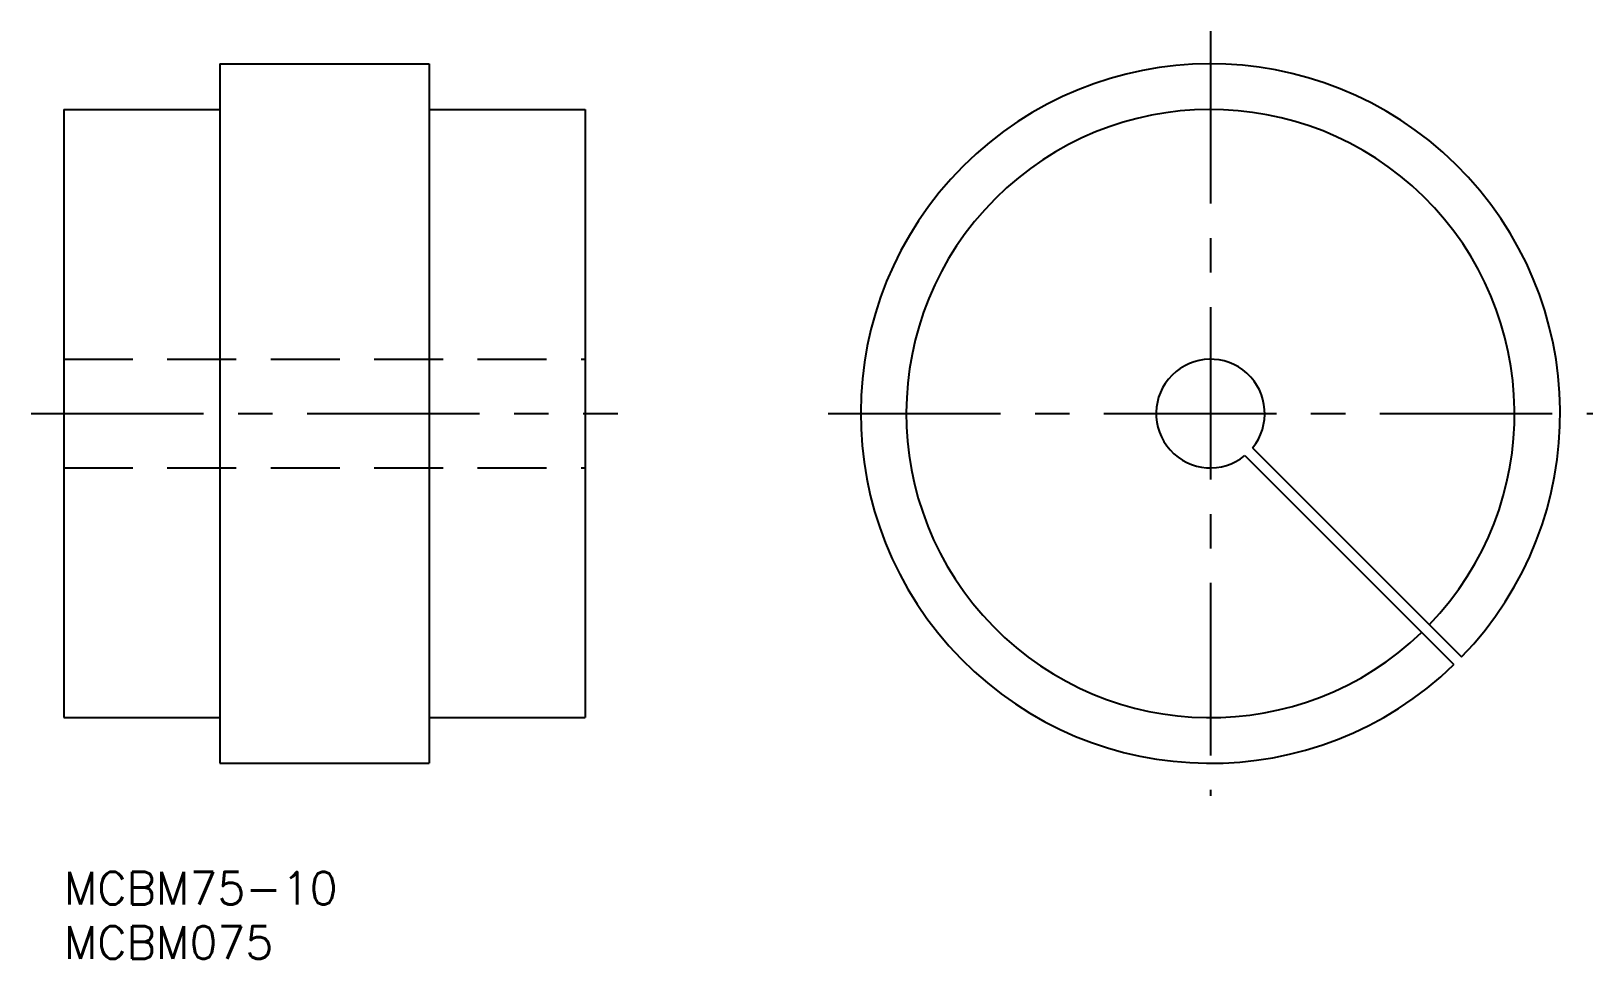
# Model space of a CAD drawing. Extents: x -3 to 141, y -8 to 77.
import ezdxf

# ---------------------------------------------------------------- set-up
doc = ezdxf.new("R2010")
doc.units = 0
doc.header["$LTSCALE"] = 0.5
doc.linetypes.add('CENTER', pattern=[50.8, 31.75, -6.35, 6.35, -6.35])
doc.linetypes.add('DASHED', pattern=[19.05, 12.7, -6.35])
for name, color, linetype in [('MSM_CENTER', 1, 'CENTER'), ('MSM_CONTINUOUS', 7, 'CONTINUOUS'), ('MSM_DASHED', 4, 'DASHED'), ('MSM_PART_NUMBER', 7, 'CONTINUOUS')]:
    doc.layers.add(name, color=color, linetype=linetype)
doc.styles.get("Standard").update_dxf_attribs({"font": 'txt.shx', "height": 3, "bigfont": 'bigfont.shx'})

# ---------------------------------------------------------------- blocks, each defined once
blk = doc.blocks.new('*U3')
at = {"layer": 'MSM_PART_NUMBER'}
blk.add_text('MCBM75-10', height=3, dxfattribs=at).set_placement((0, -3))
blk = doc.blocks.new('*U4')
at = {"layer": 'MSM_PART_NUMBER'}
blk.add_text('MCBM075', height=3, dxfattribs=at).set_placement((0, -8))

msp = doc.modelspace()

# ---------------------------------------------------------------- linework, layer by layer
at = {"layer": 'MSM_CENTER'}
for p, q in [((105.566733, 77.400002), (105.566733, 7)), ((-3, 42.200001), (51, 42.200001)), ((70.366736, 42.200001), (140.766736, 42.200001))]:
    msp.add_line(p, q, dxfattribs=at)
at = {"layer": 'MSM_CONTINUOUS'}
for p, q in [((14.35, 74.400002), (14.35, 10)), ((14.35, 74.400002), (33.649999, 74.400002)), ((33.649999, 74.400002), (33.649999, 10)), ((0, 70.200001), (0, 14.200001)), ((0, 70.200001), (14.35, 70.200001)), ((33.649999, 70.200001), (48, 70.200001)), ((48, 70.200001), (48, 14.200001)), ((109.438099, 39.035744), (128.686385, 19.787459)), ((108.730992, 38.328636), (127.979277, 19.080351)), ((0, 14.200001), (14.35, 14.200001)), ((33.649999, 14.200001), (48, 14.200001)), ((14.35, 10), (33.649999, 10))]:
    msp.add_line(p, q, dxfattribs=at)
for radius, start, end in [(32.200001, 315.88972, 314.11029), (28, 316.02319, 313.9768), (5, 320.739181, 309.260828)]:
    msp.add_arc((105.566733, 42.200001), radius, start, end, dxfattribs=at)
at = {"layer": 'MSM_DASHED'}
for p, q in [((0, 47.200001), (48, 47.200001)), ((0, 37.200002), (48, 37.200002))]:
    msp.add_line(p, q, dxfattribs=at)

# ---------------------------------------------------------------- block references
at = {"layer": 'MSM_CONTINUOUS'}
for name in ['*U3', '*U4']:
    msp.add_blockref(name, (0, 0), dxfattribs=at)

doc.saveas('drawing.dxf')
